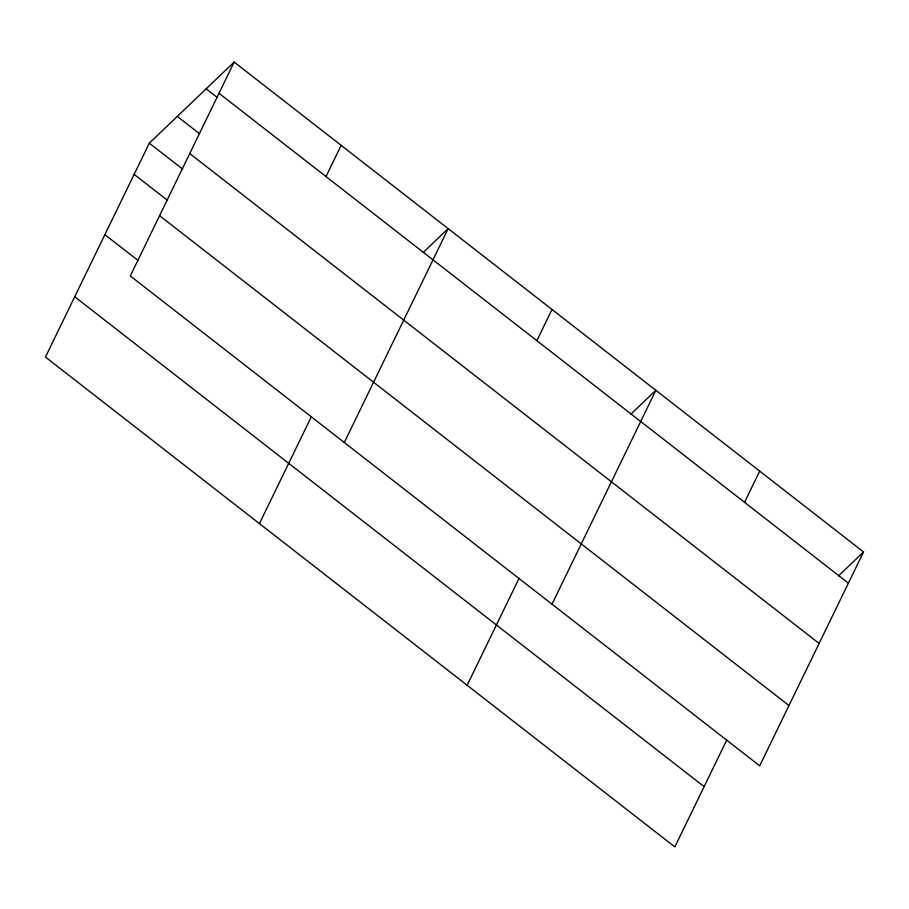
<?xml version="1.0" encoding="UTF-8"?>
<svg xmlns="http://www.w3.org/2000/svg" width="909" height="909" viewBox="0 0 909 909"><rect width="100%" height="100%" fill="white"/><g stroke="black" fill="none" stroke-linecap="round" stroke-linejoin="round"><path stroke-width="1.36" d="M234.158 62.073L130.305 275.95L759.697 765.832L863.55 551.956L234.158 62.073L149.303 143.167L45.45 357.044L674.842 846.927L726.893 739.744M326.001 176.562L341.148 145.36M259.44 523.607L311.492 416.424M344.295 442.513L448.148 228.636L423.151 252.532M536.844 340.67L552.002 309.469M467.146 685.261L519.187 578.079M552.002 604.178L655.855 390.302L630.846 414.186M744.551 502.325L759.697 471.123M838.553 575.851L863.55 551.956M219.001 93.286L848.404 583.158M206.15 88.832L217.296 97.513M177.3 116.409L199.594 133.759M189.731 153.564L819.123 643.447M149.303 143.167L182.743 169.188M134.157 174.369L167.586 200.389M159.575 215.672L788.967 705.554M104.876 234.647L138.316 260.678M74.72 296.766L704.111 786.637"/></g></svg>
